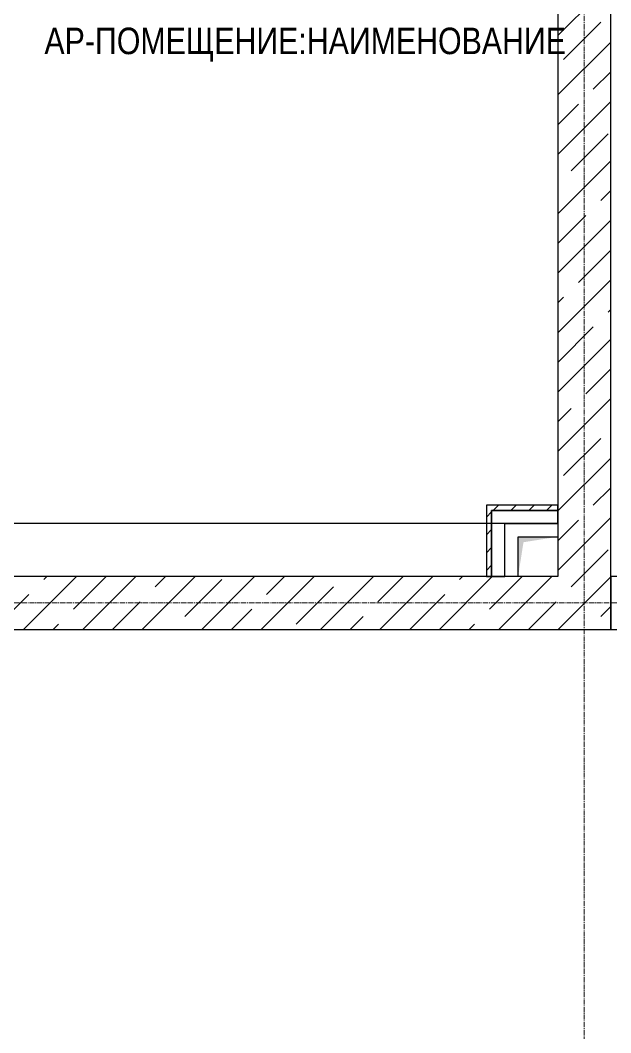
# Model space of a CAD drawing. Header units: millimetres. Extents: x -231292 to 573618, y -153144 to 564035.
# Drawn here: x 10972 to 13203, y 262343 to 266168 of the extents above; entities that cross this region are included whole.
import ezdxf
from ezdxf.enums import TextEntityAlignment as Align

# ---------------------------------------------------------------- set-up
doc = ezdxf.new("R2010")
doc.units = ezdxf.units.MM
doc.linetypes.add('CENTER2', pattern=[28.575, 19.05, -3.175, 3.175, -3.175])
doc.layers.get('0').update_dxf_attribs({"color": 250})
doc.layers.get('Defpoints').update_dxf_attribs({"color": 250})
doc.layers.add('АР_Делит', color=250, linetype='Continuous', lineweight=0, plot=False)
for name, color, linetype, lineweight in [('АР_Стены ГКЛ', 250, 'Continuous', 15), ('АР_Стены ЖБ', 250, 'Continuous', 35), ('АР_Стены ПЕНОблок', 250, 'Continuous', 20), ('АР_Штриховка', 250, 'Continuous', 0), ('РД_Оси_100', 250, 'Continuous', 0)]:
    doc.layers.add(name, color=color, linetype=linetype, lineweight=lineweight)
doc.styles.add('style1', font='ARIALN.TTF')

# ---------------------------------------------------------------- blocks, each defined once
blk = doc.blocks.new('оси_рен')
at = {"layer": 'РД_Оси_100', "color": 251, "linetype": 'CENTER2', "true_color": 0x636466}
for p, q in [((1199852.916, 135558.25), (1199852.916, 223268.25)), ((1189697.958, 213313.25), (1241712.916, 213313.25))]:
    blk.add_line(p, q, dxfattribs=at)

msp = doc.modelspace()

# ---------------------------------------------------------------- linework, layer by layer
at = {"color": 18, "linetype": 'Continuous', "lineweight": 25, "true_color": 0x000000}
for p, q in [((12853.243, 264066.253), (12853.243, 264216.253)), ((12853.243, 264216.253), (13003.243, 264216.253)), ((12853.243, 264066.253), (12853.243, 264216.253)), ((12853.243, 264216.253), (13003.243, 264216.253)), ((13003.243, 264216.253), (13003.243, 264066.253)), ((13003.243, 264216.253), (13003.243, 264066.253)), ((13003.243, 264066.253), (12853.243, 264066.253)), ((13003.243, 264066.253), (12853.243, 264066.253))]:
    msp.add_line(p, q, dxfattribs=at)
msp.add_solid([(12853.243, 264066.253), (12853.243, 264216.253), (12873.44, 264195.766), (13003.243, 264216.253)], dxfattribs=at)
msp.add_solid([(12853.243, 264066.253), (12853.243, 264216.253), (12873.44, 264195.766), (13003.243, 264216.253)], dxfattribs=at)
at = {"layer": 'АР_Делит', "color": 18, "lineweight": 25, "true_color": 0x000000}
for p, q in [((13003.243, 273666.253), (13003.243, 264266.253)), ((13003.243, 273666.253), (13003.243, 264266.253)), ((13003.243, 264266.253), (9003.243, 264266.253)), ((13003.243, 264266.253), (9003.243, 264266.253))]:
    msp.add_line(p, q, dxfattribs=at)
at = {"layer": 'АР_Стены ГКЛ', "color": 18, "linetype": 'Continuous', "lineweight": 25, "true_color": 0x000000}
for p, q in [((12733.226, 264336.253), (12733.226, 264066.15)), ((13003.226, 264336.25), (12733.226, 264336.253)), ((12733.226, 264290.779), (12753.226, 264310.779)), ((12753.226, 264316.253), (12753.226, 264066.15)), ((12753.226, 264066.15), (12753.226, 264316.253)), ((13003.226, 264316.25), (12753.226, 264316.253)), ((12753.226, 264316.253), (13003.226, 264316.25)), ((12758.699, 264316.253), (12778.699, 264336.253)), ((12826.051, 264316.252), (12846.05, 264336.252)), ((12893.402, 264316.251), (12913.402, 264336.251)), ((12960.753, 264316.251), (12980.753, 264336.25)), ((13003.226, 264316.25), (13003.226, 264336.25)), ((13003.226, 264266.25), (13003.226, 264316.25)), ((12803.226, 264066.15), (12803.226, 264266.252)), ((12803.226, 264266.252), (13003.226, 264266.25)), ((12733.226, 264223.427), (12753.226, 264243.427)), ((12733.226, 264156.075), (12753.226, 264176.075)), ((12733.226, 264088.723), (12753.226, 264108.723)), ((12733.226, 264066.15), (12753.226, 264066.15)), ((12753.226, 264066.15), (12803.226, 264066.15))]:
    msp.add_line(p, q, dxfattribs=at)
at = {"layer": 'АР_Стены ЖБ', "color": 18, "linetype": 'Continuous', "lineweight": 25, "true_color": 0x000000}
for p, q in [((13203.243, 263866.253), (13203.243, 273666.253)), ((13003.243, 273466.253), (13003.243, 264066.253)), ((13003.243, 264066.253), (9003.243, 264066.253)), ((8803.243, 263866.253), (13203.243, 263866.253))]:
    msp.add_line(p, q, dxfattribs=at)
at = {"layer": 'АР_Стены ПЕНОблок', "color": 18, "linetype": 'Continuous', "lineweight": 25, "true_color": 0x000000}
for p, q in [((13653.244, 264066.253), (13203.243, 264066.253)), ((13203.243, 264066.253), (13203.243, 263866.253)), ((13203.243, 263866.253), (13653.244, 263866.253))]:
    msp.add_line(p, q, dxfattribs=at)
at = {"layer": 'АР_Штриховка', "color": 18, "linetype": 'Continuous', "lineweight": 25, "true_color": 0x000000}
for p, q in [((13003.243, 266109.891), (13203.243, 266309.891)), ((13025.071, 266019.466), (13165.388, 266159.782)), ((13003.243, 265885.384), (13203.243, 266085.384)), ((13137.325, 265907.213), (13203.243, 265973.131)), ((13003.243, 265660.878), (13203.243, 265860.878)), ((13003.243, 265773.131), (13081.198, 265851.086)), ((13053.135, 265598.516), (13193.451, 265738.833)), ((13003.243, 265436.371), (13203.243, 265636.371)), ((13165.388, 265486.263), (13203.243, 265524.118)), ((13003.243, 265324.118), (13109.261, 265430.136)), ((13003.243, 265211.865), (13203.243, 265411.865)), ((13081.198, 265177.567), (13203.243, 265299.612)), ((13003.243, 264987.359), (13203.243, 265187.359)), ((13003.243, 265099.612), (13025.071, 265121.44)), ((13193.451, 265065.314), (13203.243, 265075.105)), ((13003.243, 264875.105), (13137.325, 265009.187)), ((13003.243, 264762.852), (13203.243, 264962.852)), ((13109.261, 264756.617), (13203.243, 264850.599)), ((13003.243, 264538.346), (13203.243, 264738.346)), ((13003.243, 264650.599), (13053.135, 264700.491)), ((13025.071, 264447.921), (13165.388, 264588.237)), ((13003.243, 264313.839), (13203.243, 264513.839)), ((13137.325, 264335.668), (13203.243, 264401.586)), ((13003.243, 264089.333), (13203.243, 264289.333)), ((13003.243, 264201.586), (13081.198, 264279.541)), ((13053.135, 264026.971), (13193.451, 264167.288)), ((10984.112, 263866.253), (11184.112, 264066.253)), ((11060.64, 264055.035), (11071.859, 264066.253)), ((11172.894, 263942.782), (11296.365, 264066.253)), ((11208.618, 263866.253), (11408.618, 264066.253)), ((11433.125, 263866.253), (11633.125, 264066.253)), ((11481.59, 264026.971), (11520.871, 264066.253)), ((11593.843, 263914.718), (11734.16, 264055.035)), ((11657.631, 263866.253), (11857.631, 264066.253)), ((11882.137, 263866.253), (12082.137, 264066.253)), ((11902.539, 263998.908), (11969.884, 264066.253)), ((12106.644, 263866.253), (12306.644, 264066.253)), ((12323.489, 263970.845), (12418.897, 264066.253)), ((12331.15, 263866.253), (12531.15, 264066.253)), ((12555.657, 263866.253), (12755.657, 264066.253)), ((12632.185, 264055.035), (12643.403, 264066.253)), ((12744.438, 263942.782), (12867.91, 264066.253)), ((12780.163, 263866.253), (12980.163, 264066.253)), ((13103.956, 263965.54), (13203.243, 264064.827)), ((10871.859, 263866.253), (11004.514, 263998.908)), ((12014.793, 263886.655), (12155.109, 264026.971)), ((12443.403, 263866.253), (12576.059, 263998.908)), ((11320.871, 263866.253), (11425.463, 263970.845)), ((12892.416, 263866.253), (12997.008, 263970.845)), ((13004.669, 263866.253), (13103.956, 263965.54)), ((11769.884, 263866.253), (11846.413, 263942.782)), ((13165.388, 263914.718), (13203.243, 263952.573)), ((11096.365, 263866.253), (11116.767, 263886.655)), ((12218.897, 263866.253), (12267.362, 263914.718)), ((12667.91, 263866.253), (12688.312, 263886.655))]:
    msp.add_line(p, q, dxfattribs=at)

# ---------------------------------------------------------------- block references
at = {"rotation": 359.999868838025}
msp.add_blockref('оси_рен', (-1186750.035, 50655.808), dxfattribs=at)

# ---------------------------------------------------------------- texts
at = {"layer": 'Defpoints', "color": 18, "lineweight": 25, "true_color": 0x000000, "style": 'style1'}
msp.add_attdef('АР-ПОМЕЩЕНИЕ:НАИМЕНОВАНИЕ', text='--', height=100, dxfattribs=at).set_placement((12048.49, 266075.879), align=Align.MIDDLE)

doc.saveas('drawing.dxf')
